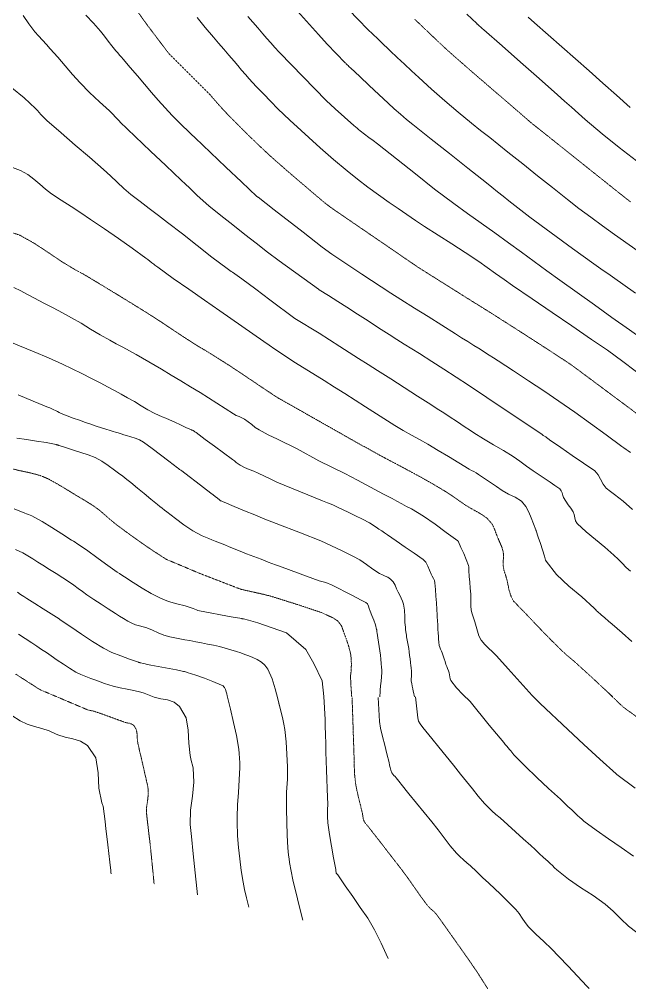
# Model space of a CAD drawing. Header units: inches. Extents: x 2775 to 10242, y 1417 to 8468.
# Drawn here: x 6197 to 7697, y 1417 to 3798 of the extents above; entities that cross this region are included whole.
import ezdxf

# ---------------------------------------------------------------- set-up
doc = ezdxf.new("R2010")
doc.units = ezdxf.units.IN
doc.header["$LTSCALE"] = 0.5
doc.header["$MEASUREMENT"] = 0
doc.linetypes.add('HIDDEN', pattern=[0.375, 0.25, -0.125])
doc.layers.add('VX-TOPO-MAJR', color=1, linetype='HIDDEN', lineweight=20)
doc.layers.add('VX-TOPO-MINR', color=7, linetype='CONTINUOUS', lineweight=5)

msp = doc.modelspace()

# ---------------------------------------------------------------- linework, layer by layer
at = {"layer": 'VX-TOPO-MAJR', "flags": 128}
for points in [[(7506.4, 6356.7), (7443.6, 6198.8), (7416.2, 6136.1), (7401.6, 6106.4), (7385.2, 6077.5), (7367.5, 6049.4), (7350.3, 6023.7), (7332.3, 5998.6), (7313.5, 5974.2), (7284.3, 5938.9), (7254.6, 5904), (7225.4, 5868.8), (7218.8, 5860), (7212.4, 5851), (7205.4, 5842.6), (7168.3, 5803.4), (7131.2, 5764.3), (7094, 5725.2), (7091.2, 5722.2), (7088.4, 5719.1), (7085.5, 5716.1), (7059.5, 5688.6), (7033.5, 5661.1), (7007.5, 5633.6), (6993.2, 5618.3), (6978.9, 5603), (6964.7, 5587.6), (6962.3, 5585), (6960, 5582.4), (6957.7, 5579.7), (6914.3, 5534.2), (6870.5, 5489.1), (6826.2, 5444.4), (6816.2, 5434.4), (6806.2, 5424.4), (6796.1, 5414.4), (6758.7, 5378.4), (6720.9, 5342.8), (6684, 5306.3), (6667.2, 5287.7), (6650.9, 5268.6), (6634.6, 5249.6), (6606.8, 5219.2), (6578.8, 5189), (6551.2, 5158.5), (6535.2, 5139.5), (6519.8, 5120.1), (6505, 5100.2), (6484.6, 5071.6), (6464.4, 5042.9), (6444, 5014.2), (6437, 5004.7), (6429.9, 4995.2), (6423, 4985.6), (6403, 4955.3), (6383.9, 4924.4), (6364.8, 4893.5), (6359.8, 4885.7), (6354.9, 4877.8), (6350.4, 4869.6), (6345.5, 4857.5), (6341.5, 4845), (6337.3, 4832.7), (6317.9, 4781.6), (6298.1, 4730.6), (6278.8, 4679.4), (6272.3, 4660.1), (6266.8, 4640.5), (6262.4, 4620.6), (6254.6, 4575.1), (6248.6, 4529.5), (6243.4, 4483.6), (6240.3, 4454.4), (6237.9, 4425.2), (6237, 4396), (6239.5, 4355.7), (6245.3, 4315.5), (6252.7, 4275.5), (6258.9, 4243.7), (6266.2, 4212.3), (6275.5, 4181.2), (6297.1, 4124.6), (6321.8, 4069.7), (6348.6, 4015.5), (6356.7, 3999.8), (6365.3, 3984.3), (6374.8, 3969.4), (6395.4, 3942.5), (6416.9, 3916.4), (6437.5, 3889.7), (6461.1, 3855.9), (6484.4, 3821.8), (6508.4, 3788.3), (6517.9, 3775.6), (6527.4, 3763), (6537, 3750.3), (6563.9, 3714.9), (6666.5, 3612.4)], [(5303.3, 2566.1), (5304.7, 2556.7), (5308.4, 2536.6), (5313.6, 2518.3), (5319.8, 2514.2), (5320.6, 2515.1), (5321.6, 2516.2), (5322.7, 2517.3), (5323.6, 2518.6), (5323.9, 2519.2), (5324.2, 2519.8), (5324.5, 2520.4), (5324.8, 2521), (5324.9, 2521.1), (5325, 2521.3), (5325, 2521.5), (5325.1, 2521.6), (5326.2, 2521.9), (5327.5, 2521.4), (5328.9, 2520.7), (5330.2, 2520.1), (5336.5, 2518.6), (5342.7, 2517.1), (5349, 2515.8), (5355.4, 2515), (5358.1, 2515), (5360.8, 2515.1), (5363.4, 2515.3), (5366.1, 2515.4), (5371.2, 2515.3), (5376.4, 2515), (5381.6, 2514.6), (5386.7, 2514.5), (5392.1, 2515.7), (5397.4, 2518.4), (5402.6, 2521.1), (5408, 2522.8), (5410.8, 2522.8), (5413.6, 2522.2), (5416.4, 2521.7), (5419.2, 2521.8), (5426.9, 2523.8), (5434.5, 2526.3), (5442.2, 2528.8), (5449.9, 2530.8), (5450.9, 2531), (5451.8, 2531.2), (5452.8, 2531.3), (5453.8, 2531.5), (5485.5, 2541.4), (5517.1, 2551.9), (5548.4, 2563), (5579.6, 2574.6), (5592.1, 2579.3), (5604.6, 2584), (5617.1, 2588.8), (5629.5, 2593.7), (5649.2, 2601.8), (5668.9, 2610.1), (5688.6, 2618.3), (5708.3, 2626.5), (5733.2, 2636.4), (5758.1, 2646), (5783.1, 2655.4), (5808.3, 2664.7), (5817.1, 2667.7), (5826.1, 2670.5), (5835.1, 2673.2), (5844.1, 2675.7), (5876.9, 2684.8), (5909.9, 2693.1), (5943, 2700.1), (5976.4, 2705.4), (5988.7, 2706.7), (6001.1, 2707.3), (6013.5, 2707.6), (6025.9, 2707.8), (6048.3, 2708), (6070.8, 2707.9), (6093.2, 2707.2), (6115.6, 2705.6), (6135.7, 2702.9), (6155.6, 2699.2), (6175.4, 2694.9), (6195.2, 2690.3), (6213.8, 2686.3), (6232.4, 2682.1), (6250.5, 2676.8), (6267.9, 2669.3), (6285.1, 2659.9), (6301.9, 2650), (6318.5, 2640), (6335.1, 2629.8), (6347, 2622.7), (6358.9, 2615.6), (6370.7, 2608.3), (6382.3, 2600.8), (6395.2, 2591.1), (6407.4, 2580.6), (6419.5, 2569.8), (6431.9, 2559.6), (6446.1, 2549), (6460.3, 2538.5), (6474.6, 2528.1), (6489, 2517.8), (6499.2, 2510.6), (6509.5, 2503.6), (6519.8, 2496.6), (6530.2, 2489.7), (6545.5, 2479.8)], [(6528, 1673.4), (6527.2, 1681.7), (6525.3, 1701.8), (6522.8, 1726.6), (6520.6, 1749.1), (6518, 1773.5), (6515.1, 1797.9), (6512.2, 1822.2), (6509.5, 1846.6), (6509.6, 1862.8), (6511.9, 1879.2), (6513.8, 1895.5), (6512.8, 1911.6), (6506.8, 1938.8), (6500.5, 1966.1), (6494.1, 1993.3), (6487.8, 2020.5), (6486.6, 2031.4), (6486.2, 2042.4), (6484.3, 2053.1), (6478.7, 2063), (6473.8, 2066.7), (6468.3, 2068.6), (6462.5, 2069.7), (6456.8, 2071.2), (6438.2, 2077.9), (6419.5, 2084.7), (6400.9, 2091.4), (6382.2, 2097.9), (6377.1, 2099.3), (6371.8, 2100.2), (6366.5, 2101.1), (6247.4, 2151.6), (6187.4, 2189.9), (6187.4, 2189.9)]]:
    msp.add_lwpolyline(points, dxfattribs=at)
at = {"layer": 'VX-TOPO-MAJR'}
for points in [[(7699.1, 3350.4), (7693.5, 3354.5), (7688, 3358.8), (7634.8, 3401.1), (7581.7, 3443.4), (7528.6, 3485.8), (7475.5, 3528.1), (7469.8, 3532.6), (7464.1, 3537.1), (7458.3, 3541.7), (7452.7, 3546.2), (7452.2, 3546.6), (7451.8, 3547), (7451.4, 3547.4), (7451, 3547.8), (7449.8, 3548.8), (7448.7, 3549.8), (7447.5, 3550.8), (7446.4, 3551.8), (7398.1, 3593.6), (7349.6, 3635.2), (7301.2, 3676.9), (7253.2, 3719.1), (7244, 3727.4), (7234.9, 3735.9), (7225.9, 3744.5), (7216.8, 3753), (7200.8, 3768.2), (7184.8, 3783.5), (7168.8, 3798.8)], [(6859.2, 3422.8), (6814.3, 3462.2), (6793.1, 3481.9), (6772.2, 3501.9), (6751.5, 3522), (6730.9, 3542.4), (6720.2, 3553.3), (6709.5, 3564.3), (6699, 3575.4), (6688.7, 3586.7), (6670, 3608.1), (6663, 3616.6)], [(7179.5, 3187.8), (7136.9, 3216.8), (7110.6, 3234.9), (7084.3, 3252.9), (7057.9, 3270.9), (7036.2, 3285.8), (7014.5, 3300.6), (6992.8, 3315.4), (6971.1, 3330.2), (6960.8, 3337.6), (6950.8, 3345.2), (6940.9, 3353.2), (6859.2, 3422.8)], [(6836.2, 2866), (6830.6, 2869.6), (6801.7, 2888.7), (6773, 2908), (6744.3, 2927.3), (6715.4, 2946.4), (6703.7, 2953.9), (6692.1, 2961.3), (6680.4, 2968.7), (6668.6, 2976.1), (6658.6, 2982.2), (6648.5, 2988.2), (6638.4, 2994.2), (6628.3, 3000.3), (6599.1, 3019.1), (6570.2, 3038.4), (6541.3, 3057.6), (6512.1, 3076.3), (6477, 3098.1), (6441.7, 3119.7), (6406.3, 3141.2), (6370.9, 3162.6), (6366.9, 3165), (6362.9, 3167.4), (6358.8, 3169.8), (6354.8, 3172.1), (6350.6, 3174.5), (6346.3, 3176.7), (6342, 3178.9), (6337.7, 3181.1), (6302.4, 3202.3), (6268.1, 3225.4), (6233.6, 3248.1), (6197.5, 3268.3), (6182.5, 3273.3)], [(7042, 2749.9), (6830.6, 2869.6), (6801.7, 2888.7), (6773, 2908), (6744.3, 2927.3), (6715.4, 2946.4), (6703.7, 2953.9), (6692.1, 2961.3), (6680.4, 2968.7), (6668.6, 2976.1), (6658.6, 2982.2), (6648.5, 2988.2), (6638.4, 2994.2), (6628.3, 3000.3), (6599.1, 3019.1), (6570.2, 3038.4), (6541.3, 3057.6), (6512.1, 3076.3), (6477, 3098.1), (6441.7, 3119.7), (6406.3, 3141.2), (6370.9, 3162.6), (6366.9, 3165), (6362.9, 3167.4), (6358.8, 3169.8), (6354.8, 3172.1), (6350.6, 3174.5), (6346.3, 3176.7), (6342, 3178.9), (6337.7, 3181.1), (6302.4, 3202.3), (6268.1, 3225.4), (6233.6, 3248.1), (6197.5, 3268.3), (6182.5, 3273.3)], [(7723.8, 2823.1), (7693.7, 2845.5), (7660.4, 2870.3), (7627.1, 2895.1), (7593.9, 2919.8), (7560.6, 2944.6), (7553.9, 2949.4), (7547, 2954.1), (7540, 2958.8), (7533.1, 2963.3), (7489.5, 2991.6), (7445.9, 3019.9), (7402.1, 3047.9), (7358.3, 3075.8), (7326.5, 3095.6), (7294.7, 3115.4), (7179.5, 3187.8)], [(6935.1, 2810.5), (6932.2, 2812.1)], [(7681.1, 2108.9), (7631.3, 2156.5), (7595.9, 2189.3), (7560.1, 2221.7), (7553.8, 2227), (7547.5, 2232.2), (7541.3, 2237.5), (7535.2, 2243), (7504.4, 2272.9), (7474.6, 2303.7), (7445, 2334.8), (7415.2, 2365.6), (7414.2, 2366.6), (7413.2, 2367.4), (7412.1, 2368.4), (7411.3, 2369.5), (7404.3, 2384.1), (7400, 2399.5), (7396.8, 2415.4), (7392.8, 2430.9), (7391.6, 2434.5), (7390.4, 2438.1), (7389.2, 2441.7), (7388, 2445.3), (7386.1, 2458.6), (7386.6, 2472.5), (7386.8, 2486.2), (7383.9, 2499.3), (7380.8, 2506.7), (7377.6, 2514.1), (7374.4, 2521.5), (7371.3, 2529), (7368.3, 2536.6), (7365.6, 2544.2), (7362.5, 2551.8), (7358.6, 2559.1), (7345.5, 2573.7), (7329.2, 2584.7), (7311.5, 2594.3), (7294.3, 2604.4), (7281.8, 2613.1), (7269.4, 2621.8), (7256.8, 2630.4), (7244.1, 2638.6), (7212.5, 2657.5), (7180.5, 2675.4), (7148.1, 2692.9), (7115.7, 2710.2), (7115.5, 2710.3), (7115.3, 2710.4), (7115.1, 2710.5), (7114.9, 2710.6), (7114.8, 2710.7), (7114.7, 2710.7), (7114.6, 2710.8), (7114.4, 2710.8), (7081.6, 2728.2), (7042.3, 2750.3)], [(7655.4, 2134.7), (7631.3, 2156.5), (7595.9, 2189.3), (7560.1, 2221.7), (7553.8, 2227), (7547.5, 2232.2), (7541.3, 2237.5), (7535.2, 2243), (7504.4, 2272.9), (7474.6, 2303.7), (7445, 2334.8), (7415.2, 2365.6), (7414.2, 2366.6), (7413.2, 2367.4), (7412.1, 2368.4), (7411.3, 2369.5), (7404.3, 2384.1), (7400, 2399.5), (7396.8, 2415.4), (7392.8, 2430.9), (7391.6, 2434.5), (7390.4, 2438.1), (7389.2, 2441.7), (7388, 2445.3), (7386.1, 2458.6), (7386.6, 2472.5), (7386.8, 2486.2), (7383.9, 2499.3), (7380.8, 2506.7), (7377.6, 2514.1), (7374.4, 2521.5), (7371.3, 2529), (7368.3, 2536.6), (7365.6, 2544.2), (7362.5, 2551.8), (7358.6, 2559.1), (7345.5, 2573.7), (7329.2, 2584.7), (7311.5, 2594.3), (7294.3, 2604.4), (7281.8, 2613.1), (7269.4, 2621.8), (7256.8, 2630.4), (7244.1, 2638.6), (7212.5, 2657.5), (7180.5, 2675.4), (7148.1, 2692.9), (7115.7, 2710.2), (7115.5, 2710.3), (7115.3, 2710.4), (7115.1, 2710.5), (7114.9, 2710.6), (7114.8, 2710.7), (7114.7, 2710.7), (7114.6, 2710.8), (7114.4, 2710.8), (7081.6, 2728.2)], [(6545.5, 2479.8), (6558, 2471.8), (6558, 2471.8), (6640.8, 2436.9), (6741.1, 2398.2), (6758.5, 2394.4), (6775.9, 2390.5), (6784.3, 2388.6), (6792.8, 2386.7), (6801.2, 2384.7), (6809.6, 2382.6), (6813, 2381.7), (6816.4, 2380.7), (6819.8, 2379.7), (6823.2, 2378.7), (6886.7, 2358.6)], [(6886.7, 2358.6), (6939.4, 2341.1), (6953, 2334.7), (6966.8, 2328.5), (6979.1, 2320.7), (6987.9, 2309.7), (6989.2, 2307), (6990.2, 2304.2), (6991.2, 2301.3), (6992.2, 2298.5), (6994.8, 2291.3), (6997.4, 2284.1), (7000.1, 2276.9), (7002.6, 2269.6), (7004.3, 2264.6), (7005.9, 2259.6), (7007.3, 2254.5), (7008.7, 2249.4), (7009.6, 2246), (7010.4, 2242.6), (7011, 2239.2), (7011.6, 2235.8), (7012.5, 2227.2), (7012.9, 2218.5), (7012.9, 2209.8), (7012.7, 2201), (7012.3, 2196.4), (7011.7, 2191.7), (7011.1, 2187.1), (7010.9, 2182.4), (7012, 2160.2), (7013.5, 2138.1), (7013.8, 2133.9)], [(7014.7, 2132.5), (7016.8, 2071.4), (7017.5, 2049.1), (7018.3, 2026.7), (7019, 2004.4), (7019.5, 1989), (7019.9, 1973.6), (7020.3, 1958.1), (7020.9, 1942.7), (7023.6, 1918.6), (7028.6, 1894.7), (7034.6, 1871), (7040.2, 1847.1), (7041.1, 1841.9), (7041.8, 1836.6), (7043, 1831.4), (7045.1, 1826.5), (7046.8, 1824), (7048.8, 1821.6), (7050.8, 1819.4), (7052.8, 1817.1), (7055, 1814.3), (7057.2, 1811.4), (7059.5, 1808.6), (7061.7, 1805.7), (7080.7, 1781.5), (7099.5, 1757.2), (7118.3, 1732.9), (7137.2, 1708.6), (7153.2, 1686.9), (7168.6, 1664.9), (7184.1, 1642.8), (7200, 1621.1), (7205.1, 1615.6), (7210.9, 1610.6), (7216.6, 1605.7), (7221.7, 1600.1), (7226.6, 1593.3), (7231.6, 1586.5), (7236.5, 1579.6), (7241.3, 1572.8), (7257.2, 1550.5), (7273, 1528.1), (7288.9, 1505.8), (7304.6, 1483.4), (7322.7, 1456.8), (7340.1, 1429.7), (7348.1, 1417)], [(7722.5, 2079), (7681.1, 2108.9)]]:
    msp.add_lwpolyline(points, dxfattribs=at)
at = {"layer": 'VX-TOPO-MINR'}
for points in [[(6932.2, 3761.3), (6828.7, 3876.8)], [(7731.9, 3219.5), (7695.9, 3244.7), (7660, 3270), (7630.6, 3291), (7601.5, 3312.2), (7572.6, 3333.7), (7544.2, 3355.8), (7507.5, 3385), (7470.9, 3414.2), (7434.2, 3443.4), (7397.6, 3472.6), (7375.3, 3490.3), (7353, 3507.9), (7330.8, 3525.5), (7308.5, 3543.2), (7275.2, 3570.4), (7242.5, 3598.3), (7210.3, 3626.8), (7178.5, 3655.8), (7160.9, 3672), (7143.4, 3688.3), (7125.9, 3704.7), (7108.5, 3721.1), (7100.8, 3728.5), (7093.1, 3735.8), (7085.4, 3743.2), (7077.8, 3750.5), (7053.6, 3774), (7029.7, 3797.8), (7006.5, 3822.3)], [(7296.7, 3811.5), (7321.1, 3788.3), (7321.8, 3787.7), (7322.5, 3787), (7323.1, 3786.4), (7323.8, 3785.8), (7327.4, 3782.6), (7331.1, 3779.4), (7334.7, 3776.3), (7338.3, 3773.2), (7383.8, 3733.2), (7429.2, 3693.1), (7474.6, 3653.1), (7520, 3613), (7537, 3597.8), (7554, 3582.6), (7571, 3567.4), (7588.1, 3552.2), (7629.2, 3517.3), (7671.3, 3483.6), (7714, 3450.6)], [(6932.2, 3135.6), (6835.1, 3205.5), (6807.1, 3226.9), (6779.2, 3248.4), (6751.4, 3270), (6721.5, 3293.3), (6691.7, 3316.7), (6662.5, 3340.7), (6634.2, 3365.9), (6624.4, 3375.2), (6614.6, 3384.5), (6604.8, 3393.8), (6594.9, 3403.2), (6557.2, 3439.1), (6519.4, 3475), (6481.7, 3510.9), (6444.1, 3547), (6443.8, 3547.2), (6443.6, 3547.5), (6443.3, 3547.7), (6443.1, 3548), (6442.7, 3548.5), (6442.3, 3549), (6441.9, 3549.5), (6441.4, 3550), (6418.1, 3573.6), (6393.7, 3596.2), (6369.3, 3618.8), (6346.1, 3642.5), (6327.5, 3663.4), (6309.2, 3684.5), (6290.9, 3705.6), (6272.5, 3726.5), (6263, 3737), (6253.5, 3747.3), (6244, 3757.7), (6234.6, 3768.2), (6219.6, 3787.6), (6206.1, 3808.1)], [(6894.3, 3275.4), (6823, 3330.7), (6783.6, 3361.3), (6783.1, 3361.7), (6782.6, 3362), (6782.1, 3362.4), (6781.6, 3362.8), (6781.4, 3363), (6781.1, 3363.2), (6780.9, 3363.4), (6780.7, 3363.6), (6742.6, 3399.4), (6704.7, 3435.4), (6666.8, 3471.5), (6628.9, 3507.5), (6619.2, 3516.8), (6609.4, 3526.1), (6599.7, 3535.4), (6590, 3544.7), (6572.2, 3562.4), (6555, 3580.8), (6538.2, 3599.6), (6521.7, 3618.6), (6504.3, 3639), (6486.9, 3659.5), (6469.5, 3680), (6452.1, 3700.4), (6447.5, 3705.6), (6442.9, 3710.9), (6438.4, 3716.1), (6433.8, 3721.3), (6424.2, 3733.2), (6415, 3745.3), (6405.8, 3757.5), (6396.4, 3769.5), (6378.6, 3789.5), (6359.9, 3808.7)], [(6634.2, 3802.8), (6653.8, 3778.8), (6673.8, 3755), (6686.5, 3740.2), (6699.2, 3725.5), (6712, 3710.8), (6724.7, 3696.1), (6734, 3685.1), (6743.1, 3674), (6752.3, 3663), (6761.8, 3652.3), (6779.2, 3633.7), (6796.9, 3615.3), (6814.6, 3597), (6832.2, 3578.6), (6861.6, 3551)], [(6836.9, 3716.4), (6835.3, 3718.1), (6825.1, 3729.2), (6815.2, 3740.5), (6805.4, 3751.9), (6795.5, 3763.3), (6783.2, 3777.5), (6770.9, 3791.6), (6758.7, 3805.8)], [(7447.6, 3803.8), (7463, 3790.2), (7496.6, 3760.6), (7530.3, 3731.1), (7563.9, 3701.5), (7597.5, 3671.9), (7631.2, 3642), (7664.8, 3612), (7698.4, 3581.9)], [(7711.2, 3125.8), (7655.1, 3165.8), (7643.7, 3173.8), (7632.3, 3181.8), (7620.9, 3189.8), (7609.5, 3197.9), (7556.5, 3235.7), (7503.9, 3274), (7451.8, 3312.9), (7400.4, 3352.8), (7386.4, 3363.9), (7372.5, 3374.9), (7358.7, 3386), (7344.8, 3397.1), (7299.6, 3432.9), (7254.5, 3468.6), (7209.3, 3504.4), (7164.2, 3540.2), (7148.7, 3552.8), (7133.5, 3565.8), (7118.5, 3579), (7103.8, 3592.5), (7080.4, 3614.2), (7057.1, 3636), (7033.9, 3657.9), (7010.6, 3679.6), (7008.6, 3681.4), (7006.6, 3683.1), (7004.7, 3684.9), (7002.8, 3686.7), (7001.6, 3688), (7000.4, 3689.2), (6999.2, 3690.5), (6998, 3691.7), (6975.7, 3714.8), (6953.4, 3737.9), (6932.2, 3761.3)], [(7719.8, 3019.4), (7696.6, 3035.9), (7653.7, 3066.3), (7610.9, 3096.7), (7568, 3127.2), (7525.2, 3157.6), (7493.6, 3180.4), (7462.2, 3203.5), (7430.9, 3226.7), (7399.6, 3249.7), (7365.9, 3273.8), (7332, 3297.6), (7298.2, 3321.4), (7264.7, 3345.7), (7217.3, 3381.7), (7170.7, 3418.7), (7124.2, 3456), (7077.4, 3492.8), (7066.8, 3500.8), (7056, 3508.6), (7045.2, 3516.5), (7034.7, 3524.6), (7030.8, 3527.8), (7026.9, 3531.1), (7023.2, 3534.5), (7019.4, 3537.9), (6996.4, 3558.2), (6973.5, 3578.5), (6950.9, 3599.2), (6836.9, 3716.4)], [(6874.3, 3063.9), (6812.7, 3109.8), (6778.4, 3135.9), (6743.7, 3161.2), (6738, 3165.2), (6732.3, 3169.1), (6726.6, 3173.1), (6721, 3177.1), (6717.5, 3179.4), (6714.1, 3181.8), (6710.7, 3184.2), (6707.3, 3186.6), (6670.2, 3214.2), (6633.8, 3242.6), (6597.5, 3271.3), (6561.1, 3299.7), (6538.6, 3316.9), (6515.9, 3334), (6493.4, 3351.1), (6471, 3368.5), (6453.6, 3383.2), (6436.9, 3398.7), (6420.5, 3414.4), (6403.7, 3429.8), (6369, 3459.9), (6334.1, 3489.7), (6299.2, 3519.6), (6264.6, 3549.8), (6261.9, 3552.3), (6259.3, 3554.8), (6256.7, 3557.4), (6254.1, 3560), (6249.6, 3564.9), (6245.4, 3569.9), (6241.1, 3575), (6236.7, 3579.9), (6208.4, 3606.1), (6178.5, 3630.7)], [(6861.6, 3551), (6936, 3482.5), (6968.9, 3454.1), (7002.3, 3426.2), (7027.7, 3406.1), (7053.5, 3386.6), (7079.7, 3367.6), (7106.2, 3348.9), (7127.7, 3333.9), (7149.3, 3319), (7171, 3304.2), (7192.9, 3289.6), (7226.1, 3268), (7259.6, 3246.8), (7293.1, 3225.5), (7326.1, 3203.6), (7347, 3189.1), (7367.6, 3174.2), (7388.3, 3159.4), (7409.1, 3144.7), (7457.7, 3111.5), (7506.4, 3078.6), (7555.1, 3045.6), (7603.7, 3012.3), (7623.1, 2998.9), (7642.4, 2985.4), (7661.5, 2971.8), (7680.6, 2957.9), (7741.4, 2912.1)], [(6875.7, 2954.9), (6825.1, 2988.3), (6811.2, 2997.6), (6797.4, 3007.1), (6770.5, 3025.8), (6743.6, 3044.6), (6716.7, 3063.4), (6689.9, 3082.1), (6651.6, 3108.8), (6613.3, 3135.4), (6575.1, 3162.2), (6537.1, 3189.3), (6534.7, 3191.2), (6532.3, 3193), (6529.8, 3194.9), (6527.4, 3196.8), (6522.4, 3200.7), (6517.4, 3204.5), (6512.4, 3208.3), (6507.3, 3212.1), (6474, 3236.6), (6440.1, 3260.3), (6406, 3283.7), (6371.9, 3307.1), (6348, 3323.1), (6323.9, 3338.8), (6299.8, 3354.4), (6275.8, 3370.2), (6260.9, 3381.4), (6246.8, 3393.7), (6232.5, 3405.9), (6217.3, 3417.1), (6199.1, 3426.9), (6180, 3434.6)], [(7699.2, 2734.4), (7693.9, 2738.2), (7688.5, 2741.9), (7683.1, 2745.5), (7677.8, 2749.3), (7639.2, 2777.3), (7600.7, 2805.4), (7562, 2833.4), (7523, 2860.7), (7485.9, 2885.8), (7448.6, 2910.6), (7411.2, 2935.1), (7373.6, 2959.5), (7362.6, 2966.7), (7351.5, 2973.8), (7340.5, 2980.9), (7329.4, 2988), (7314.2, 2997.5), (7299, 3006.9), (7283.8, 3016.4), (7268.6, 3025.9), (7235, 3047), (7201.4, 3068.1), (7167.8, 3089.3), (7134.3, 3110.5), (7110.2, 3125.9), (7086.2, 3141.4), (7062.3, 3157), (7038.5, 3172.7), (7013.8, 3188.8), (6989.2, 3205), (6964.9, 3221.7), (6941.1, 3239.1), (6894.3, 3275.4)], [(6880.1, 2743.5), (6831.3, 2767), (6808.5, 2778), (6786, 2789.6), (6776.7, 2795.7), (6768, 2802.7), (6759.3, 2809.8), (6750.2, 2816), (6743.5, 2819.4), (6736.7, 2822.5), (6729.9, 2825.6), (6723.3, 2829.1), (6702.8, 2842.1), (6682.4, 2855.3), (6661.9, 2868.5), (6641.3, 2881.4), (6617.4, 2895.7), (6593.6, 2910.1), (6569.7, 2924.4), (6545.8, 2938.7), (6530.2, 2947.9), (6514.7, 2957.1), (6499.1, 2966.2), (6483.5, 2975.2), (6467.5, 2984.1), (6451.2, 2992.7), (6434.9, 3001.2), (6418.8, 3010), (6395.2, 3023.6), (6371.9, 3037.7), (6348.6, 3051.7), (6325.1, 3065.4), (6302.4, 3077.7), (6279.6, 3089.7), (6256.7, 3101.6), (6233.7, 3113.4), (6216.9, 3122.4), (6200, 3131.3), (6182.7, 3139.4)], [(7704, 2593.9), (7680.9, 2614.4), (7670.7, 2622.7), (7660.3, 2630.7), (7649.9, 2638.7), (7639.7, 2647), (7631.8, 2656.8), (7625.8, 2668.4), (7619.6, 2679.8), (7611.2, 2689), (7583.7, 2708.4), (7555.9, 2727.3), (7528.1, 2746.2), (7500.5, 2765.5), (7498.8, 2766.7), (7497.1, 2768), (7495.4, 2769.3), (7493.6, 2770.5), (7490.7, 2772.4), (7487.8, 2774.3), (7484.8, 2776.3), (7481.9, 2778.2), (7436.6, 2808.5), (7391.3, 2839), (7346, 2869.4), (7300.6, 2899.6), (7270.6, 2919.2), (7240.5, 2938.7), (7210.4, 2958), (7180.1, 2977.2), (7161.6, 2988.9), (7143.1, 3000.6), (7124.5, 3012.2), (7106.1, 3023.9), (7080, 3040.7), (7054, 3057.6), (7028, 3074.5), (7002, 3091.4), (6979.4, 3105.7), (6956.8, 3120), (6934.2, 3134.3), (6932.2, 3135.6)], [(7699.4, 2442.4), (7688.8, 2452), (7678.6, 2462), (7668.6, 2472.2), (7658.5, 2482.2), (7636.1, 2501.8), (7612.9, 2520.4), (7589.9, 2539.4), (7568.2, 2560), (7564.3, 2566.4), (7562.3, 2573.9), (7560.7, 2581.6), (7558, 2588.7), (7552.5, 2597.5), (7546.4, 2606.1), (7540.4, 2614.7), (7534.7, 2623.4), (7532.5, 2628.9), (7531, 2634.9), (7529.1, 2640.5), (7525.6, 2644.9), (7513.6, 2653.6), (7501.4, 2661.6), (7489.1, 2669.5), (7476.9, 2677.6), (7460.3, 2689.3), (7443.8, 2701.1), (7427.2, 2712.7), (7410.5, 2724.2), (7386.7, 2739.2), (7362.3, 2753.5), (7338, 2767.7), (7314, 2782.5), (7303.4, 2789.6), (7292.8, 2796.8), (7282.3, 2803.9), (7271.6, 2810.9), (7255.7, 2821.2), (7239.9, 2831.4), (7224, 2841.7), (7208.1, 2851.9), (7175.4, 2872.9), (7142.7, 2893.9), (7110, 2914.9), (7077.2, 2935.8), (7054, 2950.7), (7030.8, 2965.5), (7007.5, 2980.3), (6984.3, 2995.1), (6958.9, 3011.3), (6933.4, 3027.5), (6874.3, 3063.9)], [(6161.9, 3010.8), (6197.2, 2996.1), (6232.7, 2981.7), (6268, 2967.1), (6303, 2951.5), (6326.8, 2940.2), (6350.4, 2928.4), (6373.9, 2916.5), (6397.2, 2904.3), (6413.7, 2895.6), (6430.2, 2886.8), (6446.6, 2877.9), (6462.9, 2869), (6479.7, 2859.3), (6496.3, 2849), (6512.9, 2839), (6529.9, 2829.7), (6538.8, 2825.7), (6547.8, 2822), (6556.8, 2818.4), (6565.8, 2814.6), (6579.2, 2808.5), (6592.6, 2802.3), (6606, 2796.1), (6619.5, 2790), (6620.9, 2789.4), (6622.4, 2789), (6623.9, 2788.4), (6625.2, 2787.7), (6626.8, 2786.6), (6628.3, 2785.4), (6629.8, 2784.3), (6631.3, 2783.1), (6653.7, 2766.6), (6676.1, 2750.2), (6698.5, 2733.7), (6720.8, 2717.2), (6725.5, 2713.6), (6730, 2709.9), (6734.7, 2706.3), (6739.5, 2703), (6750.2, 2697.3), (6761.4, 2692.6), (6772.8, 2688.3), (6784, 2683.6), (6799.4, 2676.3), (6814.7, 2668.8), (6830.1, 2661.5), (6887.8, 2637.8)], [(7702.4, 2269.9), (7678.4, 2291.2), (7654.3, 2312.4), (7645.3, 2320.2), (7636.2, 2327.9), (7627.1, 2335.7), (7618.1, 2343.5), (7616, 2345.5), (7613.9, 2347.6), (7612, 2349.7), (7610, 2351.8), (7579.5, 2379.6), (7547.8, 2406.2), (7517.7, 2434.4), (7491.8, 2467.1), (7490.3, 2470.1), (7489.5, 2473.3), (7488.8, 2476.6), (7488, 2479.8), (7482.9, 2495.2), (7477.6, 2510.6), (7472.4, 2526.1), (7467.4, 2541.6), (7467.4, 2541.7), (7467.4, 2541.8), (7467.4, 2542), (7467.4, 2542.1), (7467.1, 2542.7), (7466.9, 2543.3), (7466.6, 2543.9), (7466.4, 2544.6), (7460.5, 2559), (7454.9, 2573.4), (7448.9, 2587.8), (7442, 2601.9), (7430.9, 2614.9), (7416, 2624.2), (7399.6, 2632.1), (7384.1, 2640.8), (7369.5, 2650.8), (7355, 2660.7), (7340.4, 2670.7), (7325.7, 2680.5), (7320, 2684), (7314.1, 2687.2), (7308.1, 2690.3), (7302.2, 2693.6), (7276.9, 2708.8), (7251.6, 2724.2), (7226.4, 2739.6), (7201, 2754.8), (7180.8, 2766.2), (7160.4, 2777.2), (7140.1, 2788.4), (7120.2, 2800.3), (7102.2, 2811.8), (7084.1, 2823.4), (7066.1, 2835), (7048, 2846.6), (7022.6, 2862.8), (6997.2, 2879), (6971.8, 2895.2), (6946.4, 2911.4), (6875.7, 2954.9)], [(6887.5, 2537), (6827.7, 2560), (6800.6, 2570.4), (6775.4, 2580.8), (6750.2, 2591.3), (6725.1, 2601.9), (6700, 2612.4), (6698.1, 2613.1), (6696.3, 2613.9), (6694.4, 2614.6), (6692.5, 2615.4), (6691.6, 2615.9), (6690.7, 2616.5), (6689.9, 2617.2), (6689, 2617.8), (6683.6, 2622), (6678.2, 2626.2), (6672.8, 2630.4), (6667.3, 2634.5), (6649.5, 2648.2), (6631.7, 2661.8), (6613.9, 2675.4), (6596, 2688.9), (6593.3, 2690.9), (6590.5, 2692.9), (6587.8, 2694.9), (6585.1, 2696.9), (6564.3, 2712.6), (6543.7, 2728.6), (6522.9, 2744.4), (6501.6, 2759.7), (6492, 2765.1), (6481.8, 2769.2), (6471.1, 2772.6), (6460.5, 2775.8), (6453.6, 2778), (6446.8, 2780.2), (6439.9, 2782.4), (6433, 2784.5), (6427.7, 2786.1), (6422.4, 2787.5), (6417.1, 2789), (6411.8, 2790.6), (6398.6, 2794.8), (6385.6, 2799.2), (6372.5, 2803.7), (6359.4, 2808.2), (6344.3, 2813.5), (6329.3, 2818.9), (6314.3, 2824.6), (6299.4, 2830.4), (6294.8, 2832.6), (6290.3, 2834.9), (6285.9, 2837.3), (6281.3, 2839.5), (6278.1, 2840.9), (6274.8, 2842.3), (6271.5, 2843.7), (6268.2, 2845), (6231, 2860.5), (6193.8, 2875.7)], [(6887.2, 2435.9), (6836.2, 2454.7), (6826.6, 2458.3), (6808.7, 2465.1), (6790.8, 2471.8), (6772.9, 2478.7), (6755.1, 2485.6), (6735.8, 2493.2), (6716.6, 2500.9), (6697.4, 2508.7), (6678.2, 2516.4), (6670.2, 2519.6), (6662.2, 2522.8), (6654.3, 2526), (6646.4, 2529.4), (6623.2, 2541.6), (6601.4, 2556.3), (6580.3, 2572.3), (6559.5, 2588.5), (6553.7, 2592.9), (6547.9, 2597.3), (6542.1, 2601.7), (6536.4, 2606.2), (6519.9, 2619.7), (6503.6, 2633.4), (6487.2, 2647), (6470.7, 2660.6), (6460.9, 2668.3), (6450.9, 2675.9), (6440.8, 2683.4), (6430.6, 2690.8), (6415.3, 2702), (6399.5, 2712.6), (6383.1, 2721.9), (6365.7, 2728.9), (6348, 2734.6), (6330.2, 2740.2), (6312.4, 2745.8), (6294.6, 2751.4), (6293.8, 2751.7), (6293, 2752), (6292.2, 2752.2), (6291.4, 2752.5), (6290.3, 2752.8), (6289.1, 2753.1), (6288, 2753.5), (6286.8, 2753.8), (6262.8, 2758.7), (6238.6, 2762.4), (6214.3, 2765.9), (6190.1, 2769.9)], [(7476.8, 2117.2), (7457.4, 2137.4), (7427.9, 2169.8), (7398.8, 2202.6), (7369.5, 2235), (7360.1, 2244.4), (7350.4, 2253.4), (7341, 2262.9), (7332.4, 2273.3), (7326.6, 2283.9), (7322.7, 2295.2), (7319.6, 2306.9), (7316.4, 2318.5), (7314, 2325.7), (7311.5, 2332.9), (7309.4, 2340.1), (7307.8, 2347.5), (7306.9, 2357.1), (7306.7, 2366.8), (7306.8, 2376.6), (7306.4, 2386.3), (7305.2, 2400.8), (7304.1, 2415.3), (7302.9, 2429.7), (7301.8, 2444.2), (7301.7, 2447.3), (7301.7, 2450.3), (7301.6, 2453.4), (7300.9, 2456.4), (7295.4, 2471.6), (7289.1, 2486.2), (7282.5, 2500.6), (7276.1, 2515.1), (7276, 2515.4), (7275.9, 2515.7), (7275.8, 2516), (7275.7, 2516.3), (7275.4, 2516.5), (7275.1, 2516.7), (7274.8, 2516.9), (7274.4, 2517.1), (7246.4, 2537.4), (7218.6, 2558), (7190.3, 2577.8), (7160.7, 2595.5), (7148.7, 2601.9), (7136.8, 2608.2), (7124.9, 2614.6), (7113, 2620.9), (7091.8, 2632.2), (7070.7, 2643.4), (7049.5, 2654.7), (7028.4, 2665.9), (6996.8, 2682.3), (6965, 2698.2), (6933.1, 2714.1), (6880.1, 2743.5)], [(6887.8, 2637.8), (6941.7, 2615.8), (6954.3, 2610.8), (6967.3, 2605.3), (6980.1, 2599.5), (6992.8, 2593.5), (7005.4, 2587.4), (7023, 2579), (7040.5, 2570.4), (7057.6, 2561.2), (7074, 2550.9), (7080.9, 2546.2), (7087.8, 2541.4), (7094.6, 2536.7), (7101.5, 2532), (7123.4, 2516.9), (7145.4, 2502), (7167.3, 2486.9), (7189.2, 2471.7), (7196.2, 2464.5), (7201.2, 2455.4), (7205.1, 2445.5), (7209.1, 2435.6), (7211.9, 2430.3), (7214.8, 2425), (7217.1, 2419.5), (7218.3, 2413.8), (7219.7, 2397.5), (7220.8, 2381.2), (7221.9, 2364.9), (7223.1, 2348.5), (7223.2, 2347.3), (7223.3, 2346.1), (7223.4, 2344.8), (7223.5, 2343.6), (7223.7, 2340.3), (7223.8, 2337), (7223.8, 2333.7), (7224, 2330.4), (7224.5, 2320.4), (7225.2, 2310.5), (7225.8, 2300.6), (7226.5, 2290.7), (7227, 2283.1), (7227.4, 2275.5), (7228.1, 2268), (7229.1, 2260.4), (7230.4, 2255.6), (7232.4, 2251), (7234.6, 2246.5), (7236.5, 2241.8), (7238.8, 2234.8), (7241, 2227.6), (7243.2, 2220.5), (7245.6, 2213.5), (7247.4, 2208.3), (7249.4, 2203.2), (7251.5, 2198.1), (7253.5, 2193), (7254.5, 2188.2), (7255, 2183.2), (7255.7, 2178.2), (7257.7, 2173.8), (7271.6, 2156.2), (7286.7, 2140), (7304.9, 2122.5)], [(6945.5, 2134.8), (6941.3, 2172.9), (6920.8, 2215.6), (6901.1, 2250.6), (6853.5, 2291.3), (6782.9, 2315.7), (6771.3, 2319), (6759.8, 2322.2), (6748.1, 2325.3), (6747, 2325.5), (6745.8, 2325.7), (6744.7, 2325.9), (6743.6, 2326.1), (6717.6, 2330.9), (6691.6, 2335.5), (6665.6, 2340.1), (6639.7, 2345.1), (6635.7, 2346.3), (6631.8, 2347.9), (6627.9, 2349.7), (6624.1, 2351.3), (6604, 2357.4), (6583.6, 2362.6), (6563.4, 2368.3), (6543.9, 2376), (6520.9, 2388.1), (6498.6, 2401.2), (6476.6, 2415), (6454.8, 2429.1), (6448.9, 2432.9), (6442.9, 2436.8), (6437, 2440.6), (6431.1, 2444.6), (6408.8, 2460.4), (6386.8, 2476.5), (6364.7, 2492.6), (6342.3, 2508.2), (6338, 2511), (6333.8, 2513.7), (6329.5, 2516.4), (6325.2, 2519.1), (6301.1, 2534.5), (6276.9, 2549.6), (6252.4, 2564.4), (6227.5, 2578.5), (6223.2, 2580.6), (6218.8, 2582.3), (6214.3, 2583.9), (6209.8, 2585.4), (6184.1, 2596)], [(7168.1, 2133.9), (7167.5, 2137), (7166.3, 2142.3), (7165.1, 2147.7), (7163.8, 2153.9), (7162.5, 2160.1), (7161.3, 2166.4), (7160.1, 2172.6), (7159.8, 2178.4), (7160.4, 2184.3), (7161.1, 2190.2), (7161.1, 2196.1), (7160.6, 2199.5), (7160.2, 2202.9), (7159.8, 2206.3), (7159.4, 2209.7), (7158.4, 2218.4), (7157.4, 2227.1), (7156.3, 2235.8), (7155.3, 2244.5), (7154, 2252.8), (7152.5, 2261.1), (7151, 2269.3), (7149.5, 2277.6), (7148.9, 2281.5), (7148.3, 2285.4), (7147.8, 2289.4), (7147.2, 2293.3), (7146.4, 2299.1), (7145.8, 2304.9), (7145.1, 2310.7), (7144.6, 2316.5), (7144.2, 2322.8), (7144.1, 2329.2), (7144.1, 2335.6), (7143.9, 2342), (7143.5, 2346.9), (7143, 2351.7), (7142.3, 2356.6), (7141.2, 2361.4), (7138.6, 2369.1), (7135.5, 2376.5), (7131.9, 2383.8), (7128.3, 2391), (7124.3, 2399.6), (7120.3, 2408.1), (7115.5, 2416.1), (7109.3, 2423.2), (7103, 2427.6), (7096.1, 2430.8), (7089.1, 2433.7), (7082.4, 2437.2), (7066, 2448), (7049.8, 2459.3), (7033.4, 2470.2), (7016.3, 2479.9), (6990.4, 2492.6), (6964.4, 2505), (6938.3, 2517.3), (6887.5, 2537)], [(6836.4, 2111.2), (6832.1, 2129.4), (6825.8, 2153.9), (6817.9, 2178), (6807.4, 2201.7), (6800.6, 2211.4), (6791.7, 2219.1), (6781.5, 2225.4), (6770.6, 2230.4), (6760.8, 2234.5), (6750.9, 2238.3), (6740.9, 2241.9), (6730.8, 2245.1), (6716.8, 2249.3), (6702.7, 2253.6), (6688.6, 2257.5), (6674.3, 2260.8), (6659.6, 2263.7), (6644.9, 2266.5), (6630.2, 2269.3), (6615.5, 2272), (6603.2, 2274.3), (6590.9, 2276.5), (6578.6, 2278.7), (6566.3, 2281), (6551.9, 2285.2), (6538, 2291.1), (6524.3, 2297.6), (6510.4, 2303.3), (6501.2, 2306.1), (6491.8, 2308.5), (6482.5, 2311.1), (6473.6, 2314.7), (6463, 2320.2), (6452.8, 2326.2), (6442.7, 2332.5), (6432.7, 2339), (6415.1, 2350.3), (6397.6, 2361.7), (6380.1, 2373.2), (6362.7, 2384.9), (6351.9, 2392.5), (6341.2, 2400.4), (6330.5, 2408.2), (6319.6, 2415.8), (6303.4, 2426.4), (6287.2, 2436.8), (6270.9, 2447.2), (6254.5, 2457.5), (6242.3, 2465.2), (6230.1, 2472.9), (6217.8, 2480.3), (6205.2, 2487.5), (6187.2, 2496.1)], [(7082.8, 2133.9), (7083, 2137), (7083.4, 2143.7), (7084, 2150.4), (7084.9, 2161.2), (7085.9, 2172.1), (7086.9, 2182.9), (7087.9, 2193.8), (7088, 2195), (7088.1, 2196.2), (7088.1, 2197.3), (7088.1, 2198.5), (7087.9, 2200.3), (7087.7, 2202.2), (7087.4, 2204.1), (7087.2, 2205.9), (7086.2, 2216.2), (7085.3, 2226.4), (7084.3, 2236.7), (7083, 2246.9), (7081.4, 2257.7), (7079.7, 2268.5), (7078, 2279.3), (7076.3, 2290.1), (7076.1, 2291.5), (7075.9, 2292.9), (7075.7, 2294.3), (7075.5, 2295.7), (7075.4, 2296.6), (7075.3, 2297.6), (7075.2, 2298.5), (7075, 2299.4), (7072.2, 2311.1), (7068.2, 2322.4), (7063.5, 2333.6), (7058.8, 2344.8), (7057, 2350.7), (7055.1, 2356.8), (7052.5, 2362.3), (7048.3, 2366.1), (7037.4, 2371.8), (7026.4, 2377.4), (7015.4, 2383.1), (7004.5, 2388.7), (6994.8, 2393.7), (6985.1, 2398.7), (6975.4, 2403.7), (6965.7, 2408.7), (6950.3, 2414.7), (6934.1, 2418.6), (6887.2, 2435.9)], [(6893.6, 1585.1), (6889.6, 1600.5), (6880.2, 1638), (6869.4, 1684.6), (6861.1, 1727), (6859.7, 1735.9), (6858.5, 1744.8), (6857.6, 1753.8), (6856.8, 1762.7), (6855.1, 1794.4), (6853.9, 1826.1), (6853.4, 1857.8), (6853.4, 1889.5), (6853.8, 1900.1), (6854.5, 1910.7), (6855.2, 1921.2), (6855.6, 1931.7), (6855.7, 1962.2), (6854.7, 1992.8), (6852.5, 2023.2), (6849, 2053.5), (6846.8, 2066.4), (6844.1, 2079.2), (6831.3, 2132.6)], [(7103.5, 1490.6), (7098.6, 1501.8), (7086.2, 1528.8), (7069.8, 1561.6), (7053.1, 1590), (7034.8, 1616.6), (7016.5, 1643.3), (6998.1, 1669.9), (6979.5, 1696.4), (6979, 1697), (6978.5, 1697.7), (6978, 1698.4), (6977.5, 1699), (6977.1, 1699.6), (6976.5, 1700.2), (6976, 1700.7), (6975.7, 1701.4), (6975.2, 1703.4), (6974.9, 1705.4), (6974.8, 1707.4), (6974.5, 1709.4), (6969.4, 1738), (6963.9, 1766.6), (6958.9, 1795.3), (6955, 1824), (6954.2, 1839.5), (6954.3, 1855.1), (6954.7, 1870.8), (6954.6, 1886.4), (6953.7, 1908.9), (6952.7, 1931.4), (6951.8, 1953.9), (6951, 1976.4), (6950.4, 1997.9), (6949.8, 2019.4), (6949.4, 2040.9), (6948.8, 2062.4), (6948.3, 2078.1), (6945.5, 2134.8)], [(7597.5, 1417), (7592, 1422.9), (7569.1, 1447.4), (7546.1, 1471.9), (7523.2, 1496.3), (7504.9, 1514.8), (7485.9, 1532.6), (7466.8, 1550.4), (7448.4, 1568.8), (7440.2, 1579.1), (7433, 1590.3), (7425.9, 1601.5), (7417.5, 1611.6), (7404.6, 1624.3), (7391.7, 1637), (7378.6, 1649.5), (7365.5, 1661.9), (7350.6, 1676.1), (7335.6, 1690.2), (7320.6, 1704.4), (7305.6, 1718.5), (7297.1, 1726.2), (7288.4, 1733.8), (7279.9, 1741.5), (7271.7, 1749.6), (7255.7, 1768.1), (7240.8, 1787.5), (7226.1, 1807.1), (7211.2, 1826.4), (7192.3, 1849.6), (7173.5, 1872.7), (7154.6, 1895.8), (7135.8, 1919), (7132.6, 1922.9), (7129.4, 1926.8), (7126.2, 1930.8), (7123, 1934.7), (7120.4, 1937.9), (7117.7, 1941), (7115.1, 1944.2), (7112.6, 1947.6), (7109.7, 1953.5), (7108.2, 1959.9), (7107.1, 1966.4), (7105.9, 1972.9), (7100.4, 1993.9), (7095, 2015), (7089.7, 2036.1), (7084.7, 2057.2), (7082.1, 2073.6), (7078.8, 2132.5)], [(7715.1, 1554.5), (7694.2, 1570.4), (7675.1, 1588.5), (7656.4, 1607.2), (7636.7, 1624.7), (7607.2, 1645.9), (7576.6, 1665.7), (7546.5, 1686.1), (7518.2, 1708.8), (7512.6, 1714.1), (7507.1, 1719.3), (7501.6, 1724.6), (7496, 1729.8), (7485.5, 1739.5), (7475, 1749.1), (7464.5, 1758.8), (7454, 1768.4), (7435.1, 1785.4), (7416.2, 1802.4), (7397.3, 1819.4), (7378.4, 1836.4), (7368.4, 1845), (7358.5, 1853.7), (7348.9, 1862.6), (7339.9, 1872.2), (7325, 1890), (7310.4, 1908), (7295.9, 1926.1), (7281.4, 1944.1), (7263.7, 1966.1), (7246, 1988), (7228.3, 2009.9), (7210.6, 2031.8), (7203.4, 2040.7), (7196.2, 2049.6), (7189, 2058.4), (7181.8, 2067.4), (7178.1, 2074.5), (7176.2, 2082.5), (7170.7, 2133.8)], [(7304.9, 2122.5), (7352.1, 2064.5), (7369.8, 2042.9), (7387.6, 2021.5), (7391.2, 2017.2), (7394.8, 2012.9), (7398.4, 2008.6), (7402.1, 2004.3), (7404.7, 2001), (7407.1, 1997.6), (7409.7, 1994.3), (7412.5, 1991.2), (7440.4, 1963.3), (7469, 1936), (7497.8, 1909.1), (7526.8, 1882.2), (7536.1, 1873.5), (7545.4, 1864.8), (7554.8, 1856.1), (7564.1, 1847.4), (7569.2, 1842.6), (7574.3, 1837.8), (7579.5, 1833.2), (7584.9, 1828.7), (7614.8, 1806.3), (7645.2, 1784.8), (7675.9, 1763.6), (7706.6, 1742.3)], [(7710.7, 1909.6), (7665.8, 1943.4), (7665.3, 1943.8), (7664.9, 1944.1), (7664.4, 1944.5), (7664, 1944.9), (7623.9, 1980.5), (7584.6, 2016.9), (7545.5, 2053.6), (7476.8, 2117.2)]]:
    msp.add_lwpolyline(points, dxfattribs=at)
at = {"layer": 'VX-TOPO-MINR', "flags": 128}
for points in [[(6760.8, 1617.2), (6759.1, 1623.9), (6755, 1640.1), (6750.3, 1660.3), (6746.7, 1678.7), (6742.4, 1707.1), (6738.7, 1735.5), (6735.6, 1764), (6733.3, 1792.5), (6732.7, 1803.9), (6732.2, 1815.4), (6732, 1826.8), (6732, 1838.3), (6733.1, 1868.8), (6735.1, 1899.2), (6737.2, 1929.6), (6738.5, 1960), (6738.5, 1971.5), (6738.1, 1982.9), (6737.3, 1994.4), (6736, 2005.7), (6730.4, 2038.6), (6723.4, 2071.2), (6715.7, 2103.7), (6707.8, 2136.1), (6706.5, 2141.4), (6705.2, 2146.6), (6703.5, 2151.8), (6701.3, 2156.9), (6699.8, 2158.9), (6697.9, 2160.6), (6695.7, 2161.9), (6693.4, 2163), (6672.6, 2171.6), (6651.8, 2179.7), (6630.8, 2187.1), (6609.6, 2193.8), (6607.3, 2194.5), (6605, 2195.2), (6602.8, 2195.8), (6600.4, 2196.4), (6582.7, 2199.9), (6564.9, 2203.2), (6547.1, 2206.5), (6529.3, 2210), (6520.3, 2211.7), (6511.4, 2213.5), (6502.5, 2215.5), (6493.6, 2217.6), (6492.6, 2217.9), (6491.7, 2218.2), (6490.7, 2218.6), (6489.8, 2218.9), (6467.8, 2226.7), (6445.9, 2234.4), (6424.4, 2243.1), (6403.7, 2253.6), (6376.3, 2270.3), (6349.6, 2287.7), (6323.3, 2305.6), (6296.9, 2323.5), (6296.3, 2324), (6295.6, 2324.4), (6295, 2324.8), (6294.4, 2325.3), (6274.6, 2337.9), (6254.9, 2350.5), (6235.1, 2363), (6215.3, 2375.6), (6207.5, 2380.7), (6199.6, 2385.7), (6191.7, 2390.8)], [(6634.3, 1647.7), (6632.7, 1663.4), (6629, 1701.5), (6624.4, 1748.5), (6620.2, 1791), (6619.4, 1798.4), (6618.6, 1805.8), (6617.7, 1813.2), (6616.8, 1820.6), (6617.2, 1855.1), (6622, 1889.8), (6625.9, 1924.3), (6623.8, 1958.3), (6622.1, 1966.1), (6620.3, 1973.9), (6618.5, 1981.6), (6616.7, 1989.4), (6613.2, 2020.3), (6612.1, 2051.7), (6606.8, 2082.2), (6590.8, 2110.2), (6576.9, 2120.8), (6561.2, 2126.2), (6544.7, 2129.4), (6528.5, 2133.5), (6520.1, 2136.6), (6511.8, 2139.6), (6503.5, 2142.6), (6495.1, 2145.5), (6478.5, 2149.9), (6461.4, 2153), (6444.3, 2155.9), (6427.5, 2159.9), (6416.8, 2163.4), (6406.2, 2167), (6395.6, 2170.8), (6385.1, 2174.7), (6372.6, 2179.1), (6360, 2183.5), (6347.8, 2188.5), (6335.9, 2194.5), (6320.3, 2204), (6305.1, 2214), (6290, 2224.2), (6275, 2234.4), (6263.1, 2242.5), (6251.2, 2250.6), (6239.3, 2258.7), (6227.4, 2266.8), (6211.1, 2277.6), (6194.6, 2288.3)], [(6422.1, 1698.9), (6422, 1699.8), (6421.8, 1701.9), (6421.5, 1704.6), (6421.3, 1707), (6418.9, 1728), (6416.5, 1749), (6414.1, 1769.9), (6411.7, 1790.9), (6409.6, 1809.4), (6407.4, 1828), (6405.1, 1846.5), (6402.7, 1865), (6402.2, 1867.1), (6401.2, 1869.1), (6400.1, 1871.1), (6399.2, 1873.1), (6392.2, 1909.2), (6390.4, 1947.5), (6384.4, 1983.9), (6364.5, 2014.6), (6347.3, 2025.2), (6328.5, 2030.8), (6309.4, 2034.8), (6290.9, 2040.7), (6285.7, 2043.1), (6280.4, 2045.6), (6275.2, 2048), (6269.9, 2050.3), (6252.1, 2056.5), (6233.8, 2061.4), (6215.7, 2066.8), (6198.6, 2074.7), (6177.9, 2087.9)]]:
    msp.add_lwpolyline(points, dxfattribs=at)

doc.saveas('drawing.dxf')
